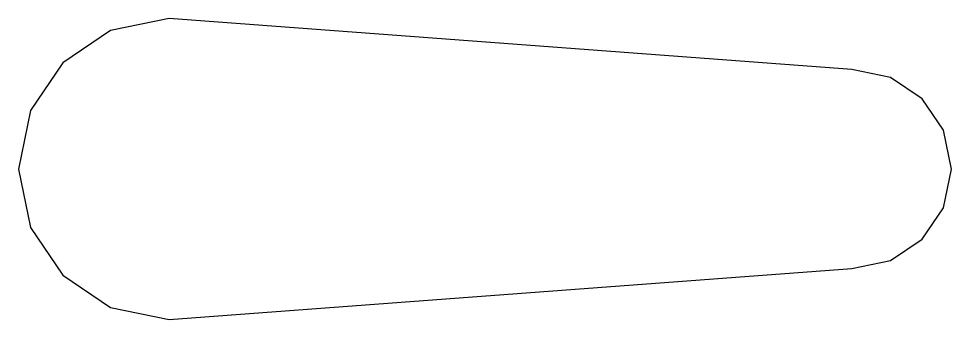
# Model space of a CAD drawing. Extents: x 4.2 to 22.5, y 7.2 to 13.1.
import ezdxf

# ---------------------------------------------------------------- set-up
doc = ezdxf.new("R2010")
doc.units = 0
doc.layers.add('arm', color=7, linetype='CONTINUOUS')

msp = doc.modelspace()

# ---------------------------------------------------------------- linework, layer by layer
at = {"layer": 'arm', "color": 7}
msp.add_lwpolyline([(20.524498, 8.229624), (21.283637, 8.382827), (21.903559, 8.800766), (22.321504, 9.420683), (22.47471, 10.179824), (22.321504, 10.938966), (21.903559, 11.558883), (21.283637, 11.976822), (20.524498, 12.130025), (7.124418, 13.12993), (5.97609, 12.898123), (5.038365, 12.265894), (4.40615, 11.328157), (4.174349, 10.179824), (4.406154, 9.031492), (5.038379, 8.093755), (5.976114, 7.461525), (7.124446, 7.229719), (20.524498, 8.229624)], dxfattribs=at)

doc.saveas('drawing.dxf')
